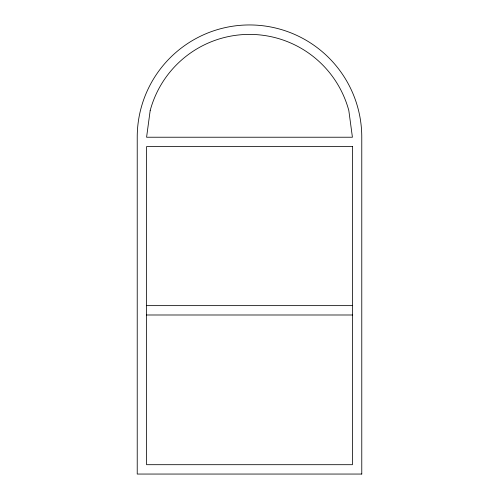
<?xml version="1.0" encoding="UTF-8"?>
<svg xmlns="http://www.w3.org/2000/svg" width="499" height="499" viewBox="0 0 499 499"><rect width="100%" height="100%" fill="white"/><g stroke="black" fill="none" stroke-linecap="round" stroke-linejoin="round"><path stroke-width="0.75" d="M146.581 305.637L352.419 305.637M146.581 314.994L352.419 314.994M150.168 110.61L146.581 137.225L352.419 137.225L348.832 110.61A102.838 102.838 0 0 0 150.168 110.61M352.419 146.581L146.581 146.581L146.581 464.694L352.419 464.694L352.419 146.581M361.775 474.05L137.225 474.05L137.225 137.225A112.275 112.275 0 0 1 249.5 24.95A112.275 112.275 0 0 1 361.775 137.225L361.775 474.05"/></g></svg>
